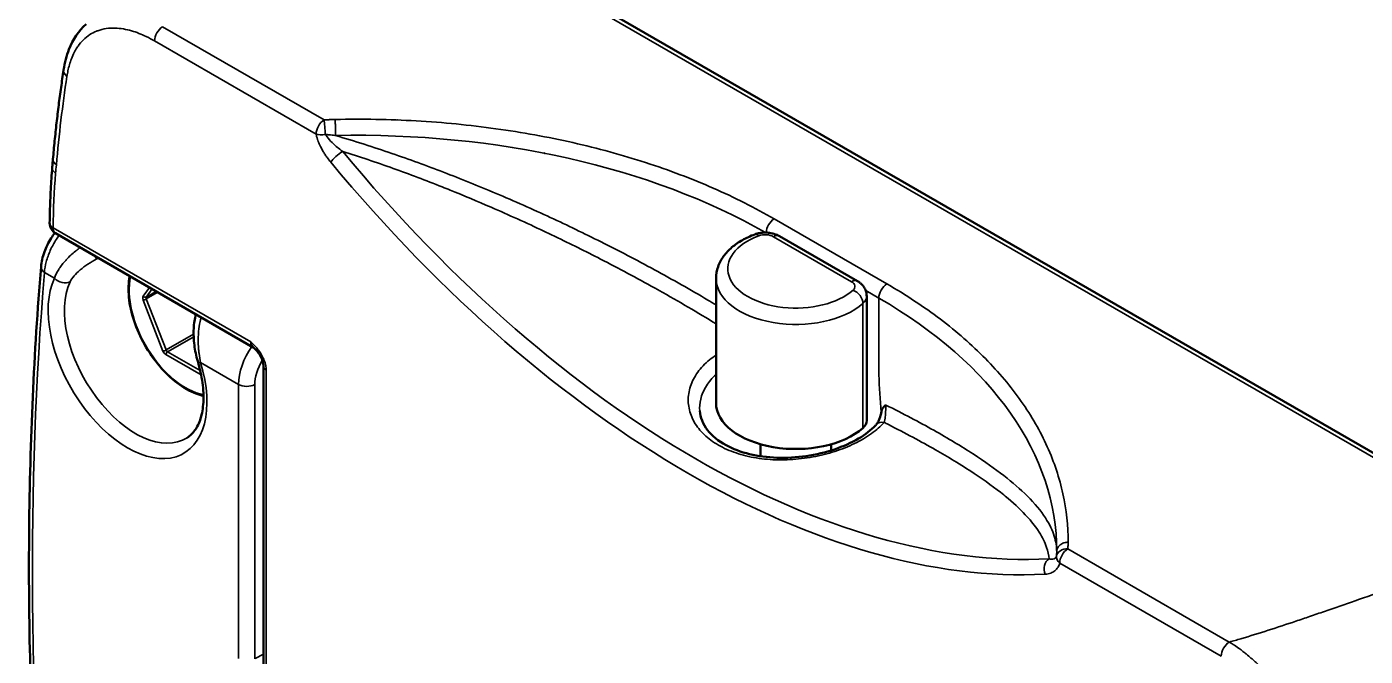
# Model space of a CAD drawing. Header units: millimetres. Extents: x 0 to 3000, y 0 to 3000.
# Drawn here: x 1927.8 to 1984.8, y 2126.7 to 2153.5 of the extents above; entities that cross this region are included whole.
import ezdxf

# ---------------------------------------------------------------- set-up
doc = ezdxf.new("R2010")
doc.units = ezdxf.units.MM
doc.layers.add('Visible (ANSI)', color=7, linetype='Continuous', lineweight=50)
doc.layers.add('Visible Narrow (ANSI)', color=7, linetype='Continuous', lineweight=35)

msp = doc.modelspace()

# ---------------------------------------------------------------- linework, layer by layer
at = {"layer": 'Visible (ANSI)'}
for p, q in [((1940.4257, 2161.2147), (1991.8509, 2131.5243)), ((1949.5668, 2148.9216), (1949.5668, 2148.9224)), ((1951.6945, 2148.4671), (1951.6967, 2148.4658)), ((1949.5668, 2148.2204), (1949.5668, 2148.2216)), ((1949.8945, 2148.1571), (1949.8915, 2148.1588)), ((1954.1692, 2147.0383), (1954.1741, 2147.0355)), ((1957.891, 2145.5214), (1957.891, 2145.5204)), ((1937.4901, 2139.8897), (1929.0727, 2144.7495)), ((1959.8823, 2144.6277), (1963.2019, 2142.7111)), ((1957.185, 2137.521), (1957.185, 2142.8282)), ((1963.5984, 2136.7668), (1963.5984, 2142.074)), ((1937.5894, 2138.6188), (1937.5894, 2138.6188)), ((1937.9212, 2115.8818), (1937.9212, 2139.091)), ((1968.0995, 2138.9956), (1968.0997, 2138.9955)), ((1956.4896, 2137.2341), (1956.4899, 2137.2343)), ((1959.085, 2135.2498), (1959.085, 2135.7593)), ((1962.085, 2135.4979), (1962.085, 2135.7593))]:
    msp.add_line(p, q, dxfattribs=at)
msp.add_arc((1929.3227, 2145.1825), 0.5, 179.25608, 240, dxfattribs=at)
for centre, major_axis, ratio, start_param, end_param in [((1929.9127, 2151.6361), (-0.4942, 0.0756), 0.6623991, 6.2828572, 6.2831852), ((1956.1195, 2146.9901), (-0.2503, 0.4335), 0.5766475, 0.7635262, 0.7643028), ((1960.585, 2137.521), (-3.4, 0), 0.5773503, 0, 2.5660651), ((1962.5984, 2136.7668), (1, 0), 0.5773503, 5.7076577, 6.2831853)]:
    msp.add_ellipse(centre, major_axis=major_axis, ratio=ratio, start_param=start_param, end_param=end_param, dxfattribs=at)
for points, knots in [([(1929.4183, 2151.7119), (1929.4654, 2152.0196), (1929.5401, 2152.3139), (1929.8091, 2153.0038), (1930.0538, 2153.3761), (1930.3715, 2153.6513)], [0, 0, 0, 0, 0.11953599, 0.11953599, 0.30525427, 0.30525427, 0.30525427, 0.30525427]), ([(1929.4171, 2151.7027), (1929.3796, 2151.4576), (1929.3436, 2151.2114), (1929.2742, 2150.7137), (1929.2408, 2150.4622), (1929.1771, 2149.9571), (1929.1467, 2149.7034), (1929.0891, 2149.1939), (1929.0618, 2148.9381), (1929.0103, 2148.4244), (1928.986, 2148.1665), (1928.9633, 2147.9076)], [2.980827353, 2.980827353, 2.980827353, 2.980827353, 2.993639234, 2.993639234, 3.006608485, 3.006608485, 3.019577735, 3.019577735, 3.032546985, 3.032546985, 3.045516235, 3.045516235, 3.045516235, 3.045516235]), ([(1928.9633, 2147.9076), (1928.9613, 2147.8838), (1928.9592, 2147.8601), (1928.9551, 2147.8127), (1928.953, 2147.7889), (1928.949, 2147.7414), (1928.947, 2147.7177), (1928.943, 2147.6702), (1928.941, 2147.6464), (1928.937, 2147.5988), (1928.9351, 2147.575), (1928.9331, 2147.5512)], [3.0455162354, 3.0455162354, 3.0455162354, 3.0455162354, 3.0467128187, 3.0467128187, 3.047909402, 3.047909402, 3.0491059853, 3.0491059853, 3.0503025686, 3.0503025686, 3.0514991519, 3.0514991519, 3.0514991519, 3.0514991519]), ([(1928.8227, 2145.189), (1928.8248, 2145.3496), (1928.8279, 2145.5097), (1928.8363, 2145.8285), (1928.8416, 2145.9873), (1928.8542, 2146.3036), (1928.8616, 2146.4611), (1928.8784, 2146.7749), (1928.8879, 2146.9311), (1928.9089, 2147.2422), (1928.9205, 2147.3971), (1928.9331, 2147.5512)], [3.156473207, 3.156473207, 3.156473207, 3.156473207, 3.171515797, 3.171515797, 3.186558387, 3.186558387, 3.201600976, 3.201600976, 3.216643566, 3.216643566, 3.231686155, 3.231686155, 3.231686155, 3.231686155]), ([(1928.4563, 2143.3252), (1928.473, 2143.5274), (1928.5234, 2143.7411), (1928.6743, 2144.1522), (1928.7739, 2144.3549), (1928.9384, 2144.6209), (1928.989, 2144.6959), (1929.0422, 2144.7686)], [0, 0, 0, 0, 0.07078522, 0.07078522, 0.13765953, 0.13765953, 0.16464065, 0.16464065, 0.16464065, 0.16464065]), ([(1958.8312, 2144.701), (1958.6474, 2144.6322), (1958.473, 2144.5518), (1958.1485, 2144.3685), (1957.9983, 2144.2654), (1957.7282, 2144.0361), (1957.6082, 2143.9098), (1957.407, 2143.6335), (1957.3259, 2143.4834), (1957.2146, 2143.165), (1957.185, 2142.9967), (1957.185, 2142.8282)], [6.07331471, 6.07331471, 6.07331471, 6.07331471, 6.27236847, 6.27236847, 6.47142222, 6.47142222, 6.67047597, 6.67047597, 6.86952972, 6.86952972, 7.06858347, 7.06858347, 7.06858347, 7.06858347]), ([(1959.8823, 2144.6277), (1959.8162, 2144.6659), (1959.7481, 2144.695), (1959.6097, 2144.7401), (1959.5393, 2144.7559), (1959.3973, 2144.776), (1959.3257, 2144.7803), (1959.1826, 2144.7778), (1959.1111, 2144.7709), (1958.9698, 2144.7454), (1958.8998, 2144.7267), (1958.8312, 2144.701)], [4.712389, 4.712389, 4.712389, 4.712389, 4.9845741, 4.9845741, 5.2567593, 5.2567593, 5.5289444, 5.5289444, 5.8011296, 5.8011296, 6.0733147, 6.0733147, 6.0733147, 6.0733147]), ([(1928.4563, 2143.3251), (1928.3055, 2141.4975), (1928.1879, 2139.6475), (1928.0191, 2135.9056), (1927.968, 2134.0138), (1927.9321, 2130.1912), (1927.9474, 2128.2605), (1928.0444, 2124.3632), (1928.1262, 2122.3967), (1928.3559, 2118.431), (1928.504, 2116.4318), (1928.685, 2114.4178)], [3.05093398, 3.05093398, 3.05093398, 3.05093398, 3.09087448, 3.09087448, 3.13081498, 3.13081498, 3.17075548, 3.17075548, 3.21069598, 3.21069598, 3.25063649, 3.25063649, 3.25063649, 3.25063649]), ([(1935.371, 2137.823), (1935.2657, 2137.8463), (1935.1589, 2137.8786), (1934.785, 2138.021), (1934.5143, 2138.1757), (1933.9878, 2138.5747), (1933.7323, 2138.8194), (1933.2627, 2139.3729), (1933.0485, 2139.6815), (1932.6823, 2140.3317), (1932.5303, 2140.6732), (1932.3035, 2141.3558), (1932.2288, 2141.6968), (1932.1654, 2142.3445), (1932.1766, 2142.6511), (1932.2317, 2142.9257)], [4.4130833, 4.4130833, 4.4130833, 4.4130833, 4.5438546, 4.5438546, 4.8676738, 4.8676738, 5.1924013, 5.1924013, 5.5163155, 5.5163155, 5.8399087, 5.8399087, 6.1639019, 6.1639019, 6.4878863, 6.4878863, 6.4878863, 6.4878863]), ([(1963.2019, 2142.7111), (1963.2401, 2142.6891), (1963.2776, 2142.6641), (1963.3503, 2142.6062), (1963.3856, 2142.5735), (1963.4519, 2142.4984), (1963.4829, 2142.456), (1963.5364, 2142.3609), (1963.5589, 2142.3081), (1963.5899, 2142.1948), (1963.5984, 2142.1345), (1963.5984, 2142.074)], [1.57079633, 1.57079633, 1.57079633, 1.57079633, 1.72787596, 1.72787596, 1.88495559, 1.88495559, 2.04203522, 2.04203522, 2.19911486, 2.19911486, 2.35619449, 2.35619449, 2.35619449, 2.35619449]), ([(1935.1242, 2139.3007), (1935.0585, 2139.5175), (1935.0111, 2139.7513), (1934.9536, 2140.2216), (1934.943, 2140.4632), (1934.9656, 2140.903), (1934.9942, 2141.1075), (1935.0482, 2141.2995)], [0, 0, 0, 0, 0.07048331, 0.07048331, 0.14213341, 0.14213341, 0.20604289, 0.20604289, 0.20604289, 0.20604289]), ([(1934.6715, 2136.035), (1934.7954, 2136.1138), (1934.9062, 2136.2186), (1935.1011, 2136.4917), (1935.1846, 2136.6607), (1935.3097, 2137.0621), (1935.3508, 2137.2943), (1935.3799, 2137.8071), (1935.368, 2138.0876), (1935.2876, 2138.6775), (1935.2194, 2138.9869), (1935.1242, 2139.3007)], [5.5224824, 5.5224824, 5.5224824, 5.5224824, 5.7549092, 5.7549092, 5.9873359, 5.9873359, 6.2197627, 6.2197627, 6.4521895, 6.4521895, 6.6846163, 6.6846163, 6.6846163, 6.6846163]), ([(1937.9212, 2139.091), (1937.9212, 2139.1192), (1937.9184, 2139.1534), (1937.9054, 2139.2291), (1937.8949, 2139.2717), (1937.8692, 2139.3503), (1937.8552, 2139.3865), (1937.8155, 2139.4751), (1937.787, 2139.528), (1937.7314, 2139.6166), (1937.7051, 2139.6541), (1937.6778, 2139.6894)], [0, 0, 0, 0, 0.014117595, 0.014117595, 0.028880686, 0.028880686, 0.040877797, 0.040877797, 0.058551602, 0.058551602, 0.072328498, 0.072328498, 0.072328498, 0.072328498]), ([(1964.4185, 2137.4279), (1964.3788, 2137.4057), (1964.3102, 2137.3501), (1964.2496, 2137.2443), (1964.2284, 2137.1699), (1964.222, 2137.138)], [0.00000005, 0.00000005, 0.00000005, 0.00000005, 0.33333333, 0.66666667, 0.89557884, 0.89557884, 0.89557884, 0.89557884]), ([(1956.4928, 2137.1783), (1956.5131, 2136.9056), (1956.6214, 2136.6266), (1957.0088, 2136.1293), (1957.2821, 2135.9018), (1957.9069, 2135.5611), (1958.2474, 2135.4316), (1958.9775, 2135.2534), (1959.3744, 2135.2008), (1960.1881, 2135.1717), (1960.6153, 2135.197), (1961.4421, 2135.3192), (1961.8521, 2135.4175), (1962.6035, 2135.671), (1962.9537, 2135.8299), (1963.5408, 2136.1757), (1963.7865, 2136.3666), (1963.9838, 2136.5734), (1963.9995, 2136.5903), (1964.0147, 2136.6073)], [0, 0, 0, 0, 0.1602738, 0.1602738, 0.3069415, 0.3069415, 0.4318045, 0.4318045, 0.5546852, 0.5546852, 0.6800918, 0.6800918, 0.8062264, 0.8062264, 0.9330559, 0.9330559, 1.0571062, 1.0571062, 1.0681898, 1.0681898, 1.0681898, 1.0681898]), ([(1964.0147, 2136.6073), (1964.0244, 2136.6182), (1964.0383, 2136.6359), (1964.0688, 2136.6839), (1964.086, 2136.715), (1964.1216, 2136.7916), (1964.1404, 2136.8392), (1964.1765, 2136.9475), (1964.1938, 2137.0102), (1964.2134, 2137.0953), (1964.218, 2137.1166), (1964.2223, 2137.138)], [0, 0, 0, 0, 0.014905304, 0.014905304, 0.030503777, 0.030503777, 0.048394981, 0.048394981, 0.068379841, 0.068379841, 0.074950687, 0.074950687, 0.074950687, 0.074950687])]:
    msp.add_open_spline(points, degree=3, knots=knots, dxfattribs=at)
for points in [[(1937.5189, 2139.8677), (1937.5112, 2139.8754), (1937.501, 2139.8834), (1937.4901, 2139.8897)], [(1937.6778, 2139.6894), (1937.6277, 2139.7542), (1937.5739, 2139.8125), (1937.5189, 2139.8677)], [(1956.4931, 2137.1783), (1956.4931, 2137.1784), (1956.4931, 2137.1785), (1956.4931, 2137.1785)]]:
    msp.add_open_spline(points, degree=3, dxfattribs=at)
at = {"layer": 'Visible Narrow (ANSI)'}
for p, q in [((1991.5885, 2131.4921), (1940.1633, 2161.1825)), ((1933.6292, 2153.5474), (1940.5057, 2149.5772)), ((1940.1645, 2148.9723), (1933.288, 2152.9424)), ((1943.6211, 2149.5756), (1943.6214, 2149.5758)), ((1943.2264, 2148.9035), (1943.2264, 2148.9027)), ((1949.4325, 2148.9462), (1949.4325, 2148.9469)), ((1949.4325, 2148.2455), (1949.4325, 2148.2467)), ((1955.7738, 2147.2001), (1955.7741, 2147.2003)), ((1957.7567, 2146.3567), (1957.7567, 2146.3567)), ((1957.7567, 2145.5862), (1957.7567, 2145.5872)), ((1928.9691, 2144.9787), (1937.3801, 2140.1232)), ((1959.6594, 2145.3637), (1964.4557, 2142.594)), ((1962.9519, 2142.6864), (1959.6323, 2144.603)), ((1929.027, 2142.834), (1928.601, 2143.0799)), ((1933.068, 2142.4428), (1932.8044, 2142.0676)), ((1933.1796, 2142.3784), (1932.9363, 2142.0323)), ((1932.9363, 2142.0323), (1933.3577, 2142.2755)), ((1933.4284, 2142.2347), (1932.9363, 2141.9506)), ((1964.1144, 2141.9892), (1963.5545, 2142.3124)), ((1932.8044, 2141.9043), (1933.6474, 2139.7315)), ((1932.9363, 2141.9506), (1933.7794, 2139.7778)), ((1963.4373, 2141.7598), (1963.4373, 2136.4525)), ((1933.7794, 2139.7778), (1934.9505, 2140.4539)), ((1934.9534, 2140.344), (1933.8406, 2139.7016)), ((1933.8406, 2139.7016), (1935.2322, 2138.8981)), ((1935.2725, 2138.7116), (1933.7699, 2139.5791)), ((1936.8619, 2138.3105), (1935.2491, 2139.2416)), ((1938.0383, 2138.9277), (1938.0383, 2115.7185)), ((1936.8619, 2126.6284), (1936.8619, 2138.3105)), ((1937.5564, 2138.3035), (1937.5564, 2126.6214)), ((1964.4094, 2137.4226), (1964.4094, 2137.4227)), ((1964.4178, 2137.4178), (1964.4178, 2137.4178)), ((1968.2106, 2135.294), (1968.2124, 2135.2929)), ((1971.2186, 2134.1325), (1971.2184, 2134.1326)), ((1971.4144, 2133.4442), (1971.4147, 2133.4441)), ((1971.4331, 2133.3675), (1971.4329, 2133.3677)), ((1972.1542, 2131.305), (1979.0308, 2127.3348)), ((1978.6896, 2126.7298), (1971.813, 2130.7)), ((1937.5737, 2126.6307), (1937.9212, 2126.8178))]:
    msp.add_line(p, q, dxfattribs=at)
for centre, major_axis, ratio, start_param, end_param in [((1933.6416, 2153.1465), (-0.25, -0.433), 0.5773503, 3.9619025, 5.4977872), ((1929.9127, 2151.6361), (-0.4942, 0.0756), 0.6623991, 0, 0.8796451), ((1983.173, 2110.4288), (-38.4069, 66.5228), 0.5773503, 0.6244755, 0.6893217), ((1940.5181, 2149.1764), (0.25, 0.433), 0.5773503, 0.8203073, 2.3561609), ((1940.5181, 2149.1764), (-0.0342, 0.4988), 0.050569, 4.2642951, 5.6422866), ((1940.5181, 2149.1764), (0.4924, 0.0867), 0.4356408, 3.8379807, 4.7119761), ((1941.0599, 2133.5008), (-25.8215, -0.7843), 0.5965178, 3.910914, 4.6968454), ((1929.4614, 2147.8639), (-0.4981, 0.0437), 0.6300721, 0, 0.8382799), ((1941.1406, 2147.9817), (-0.385, -0.3191), 0.2307263, 4.112069, 5.6479588), ((1955.9888, 2171.2153), (22.4658, -38.9118), 0.5773503, 4.9988725, 5.9966787), ((1956.33, 2171.4123), (22.2159, -38.4791), 0.5773503, 4.9988725, 5.9966787), ((1929.4314, 2147.5104), (-0.4983, 0.0408), 0.6269539, 0, 0.8346912), ((1956.5378, 2128.5879), (-19.4962, 33.7684), 0.5773503, 0.6953047, 0.7705129), ((1982.7626, 2110.7114), (-38.1154, 66.0178), 0.5773503, 0.6893217, 0.6953047), ((1929.3227, 2145.1825), (-0.5, 0.0065), 0.5858773, 0, 0.7929445), ((1929.3227, 2145.1825), (-0.25, -0.433), 0.5773503, 5.497416, 6.2831853), ((1959.6718, 2144.9632), (-0.2499, -0.4331), 0.5776146, 3.9617515, 5.4502928), ((1960.585, 2143.2364), (-2.9, 0), 0.5773503, 5.2879166, 8.8492504), ((1959.0066, 2144.2328), (-0.1754, 0.4682), 0.4444007, 5.5828321, 6.2831853), ((1959.2787, 2144.3989), (0.5, 0), 0.5773503, 0.7853982, 2.1463239), ((1959.6323, 2144.1947), (0.25, 0.433), 0.5773503, 0, 0.7853982), ((1928.9546, 2143.284), (-0.4983, 0.0411), 0.6272494, 6.2831696, 7.1180923), ((2052.7161, 2058.3936), (-88.1245, 152.6361), 0.5773503, 0.6947395, 0.8944069), ((1932.1381, 2139.5129), (-2.3898, 4.1393), 0.5773503, 0.3839677, 4.3284218), ((1929.3806, 2143.0381), (-0.4531, 0.2114), 0.7570521, 1.0836232, 2.6195137), ((1932.4793, 2139.7099), (-2.14, 3.7066), 0.5773503, 0.3839678, 3.1662879), ((1934.613, 2140.9418), (1.7, -2.9445), 0.5773503, 3.7058111, 5.8181456), ((1960.585, 2142.8282), (-3.4, 0), 0.5773503, 0, 2.5660651), ((1962.9519, 2142.2781), (0.25, 0.433), 0.5773503, 0, 0.7853982), ((1962.5984, 2142.4823), (0.5, 0), 0.5773503, 5.7076577, 7.0685835), ((1964.4682, 2142.1926), (0.25, 0.433), 0.5776862, 0.8203155, 2.3542562), ((1932.9268, 2141.9153), (-0.1, 0.1732), 0.5773503, 0.2617994, 1.3089969), ((1932.8751, 2142.1085), (0.0818, -0.0575), 0.7886751, 4.3615096, 5.9323059), ((1932.9975, 2141.9561), (-0.05, 0.0866), 0.5773503, 0.2617994, 1.3089969), ((1963.0178, 2141.9169), (-0.3324, 0.3735), 0.6849633, 3.7975984, 5.3683948), ((1962.5984, 2142.074), (1, 0), 0.5773503, 5.7076577, 6.2831853), ((1945.8417, 2130.6895), (25.8394, 0.8216), 0.5973829, 6.2626116, 7.049682), ((1932.8751, 2141.9452), (-0.0932, -0.0362), 0.2113249, 0.6319143, 2.2027106), ((1933.7181, 2139.7723), (0.0932, 0.0362), 0.2113249, 3.773507, 5.3443033), ((1933.7699, 2139.7424), (0.1, -0.1732), 0.5773503, 4.4505896, 5.4977871), ((1933.8406, 2139.6199), (-0.05, -0.0866), 0.5773503, 3.9269908, 5.4977871), ((1933.8406, 2139.7832), (0.05, -0.0866), 0.5773503, 4.4505896, 5.4977871), ((1938.3125, 2139.1052), (1.0395, 1.7085), 0.5922677, 1.4498854, 2.3695683), ((1938.3125, 2139.1052), (1.0395, 1.7085), 0.5922055, 1.433215, 1.4332223), ((1935.6027, 2139.4458), (-0.4785, -0.1451), 0.305861, 0, 0.6515402), ((1938.6533, 2138.894), (0.7895, 1.2752), 0.5970976, 1.5940412, 2.3741359), ((1938.3212, 2139.091), (-0.4, 0), 0.5773503, 0.0000389, 0.7854008), ((1937.2155, 2138.5146), (-0.5, 0.0001), 0.5773202, 0.7854687, 2.3213375), ((1934.6837, 2140.9826), (1.75, -3.0311), 0.5773503, 0.2915608, 0.2915678), ((1964.3868, 2136.2733), (-0.3721, 0.334), 0.7209619, 5.3905955, 6.2831662), ((1972.1666, 2130.9041), (-0.4955, 0.0667), 0.7982113, 4.8442646, 6.2221946), ((1972.1666, 2130.9041), (-0.25, -0.433), 0.5773516, 3.96189, 5.4977781), ((1971.5434, 2130.4282), (-0.0259, 0.4993), 0.7832137, 0.4151206, 1.9493566), ((1972.1666, 2130.9041), (-0.4882, 0.108), 0.6906217, 0.0507888, 0.9244921), ((1979.0431, 2126.9339), (0.25, 0.433), 0.5773503, 0.8203099, 2.3561945)]:
    msp.add_ellipse(centre, major_axis=major_axis, ratio=ratio, start_param=start_param, end_param=end_param, dxfattribs=at)
for points, knots in [([(1929.5591, 2151.432), (1929.5717, 2151.5145), (1929.5863, 2151.5955), (1929.6031, 2151.6745), (1929.6214, 2151.7603), (1929.6423, 2151.8439), (1929.6657, 2151.9252), (1929.6916, 2152.015), (1929.7206, 2152.1018), (1929.7528, 2152.1855), (1929.7886, 2152.2789), (1929.8285, 2152.3683), (1929.8722, 2152.4532), (1929.9069, 2152.5205), (1929.944, 2152.5851), (1929.9835, 2152.6467), (1930, 2152.6724), (1930.017, 2152.6977), (1930.0344, 2152.7224), (1930.1007, 2152.8167), (1930.1732, 2152.9035), (1930.2516, 2152.9818), (1930.3383, 2153.0685), (1930.4321, 2153.1449), (1930.5326, 2153.2103), (1930.6226, 2153.2689), (1930.7178, 2153.3186), (1930.8178, 2153.3591), (1930.8345, 2153.3658), (1930.8513, 2153.3723), (1930.8682, 2153.3786), (1930.9838, 2153.4212), (1931.1055, 2153.4519), (1931.2322, 2153.4705), (1931.3513, 2153.488), (1931.4748, 2153.4948), (1931.6019, 2153.491), (1931.7197, 2153.4876), (1931.8405, 2153.4751), (1931.9636, 2153.4538), (1931.9664, 2153.4533), (1931.9692, 2153.4529), (1931.972, 2153.4524), (1932.0821, 2153.433), (1932.1939, 2153.4067), (1932.3071, 2153.3737), (1932.4115, 2153.3432), (1932.517, 2153.3071), (1932.6232, 2153.2656), (1932.7276, 2153.2247), (1932.8327, 2153.1787), (1932.9383, 2153.1278), (1933.0545, 2153.0718), (1933.1713, 2153.0098), (1933.288, 2152.9424)], [0.00000542, 0.00000542, 0.00000542, 0.00000542, 0.04399822, 0.04399822, 0.04399822, 0.0917664, 0.0917664, 0.0917664, 0.1445171, 0.1445171, 0.1445171, 0.20337514, 0.20337514, 0.20337514, 0.25, 0.25, 0.25, 0.2694807, 0.2694807, 0.2694807, 0.34391143, 0.34391143, 0.34391143, 0.42626428, 0.42626428, 0.42626428, 0.5, 0.5, 0.5, 0.51230303, 0.51230303, 0.51230303, 0.59625968, 0.59625968, 0.59625968, 0.67517088, 0.67517088, 0.67517088, 0.74833799, 0.74833799, 0.74833799, 0.75, 0.75, 0.75, 0.81533565, 0.81533565, 0.81533565, 0.8755748, 0.8755748, 0.8755748, 0.934779, 0.934779, 0.934779, 1, 1, 1, 1]), ([(1940.5057, 2149.5772), (1940.5565, 2149.5807), (1940.608, 2149.5838), (1940.66, 2149.5866), (1940.7121, 2149.5894), (1940.7647, 2149.5918), (1940.8182, 2149.5939), (1940.8716, 2149.5959), (1940.9257, 2149.5974), (1940.9806, 2149.5988)], [0, 0, 0, 0, 0.33333333, 0.33333333, 0.33333333, 0.66666667, 0.66666667, 0.66666667, 0.99997528, 0.99997528, 0.99997528, 0.99997528]), ([(1959.6594, 2145.3639), (1958.84, 2145.8368), (1957.1103, 2146.7078), (1954.2258, 2147.8008), (1951.1177, 2148.652), (1947.8367, 2149.2494), (1944.4342, 2149.5819), (1942.1393, 2149.6234), (1940.9806, 2149.5988)], [0.0000004, 0.0000004, 0.0000004, 0.0000004, 0.16666667, 0.33333333, 0.5, 0.66666667, 0.83333333, 1, 1, 1, 1]), ([(1940.9806, 2149.5988), (1940.9807, 2149.5646), (1940.9812, 2149.5191), (1940.9819, 2149.4643), (1940.9826, 2149.4095), (1940.9836, 2149.3453), (1940.985, 2149.2788), (1940.9863, 2149.2124), (1940.9879, 2149.1436), (1940.9893, 2149.0807), (1940.9907, 2149.018), (1940.992, 2148.961), (1940.9934, 2148.9133)], [0, 0, 0, 0, 0.25, 0.25, 0.25, 0.5, 0.5, 0.5, 0.75, 0.75, 0.75, 0.99916524, 0.99916524, 0.99916524, 0.99916524]), ([(1940.787, 2147.7775), (1940.7363, 2147.8403), (1940.6894, 2147.9015), (1940.6463, 2147.9604), (1940.6104, 2148.0094), (1940.5772, 2148.0567), (1940.5468, 2148.1022), (1940.5164, 2148.1475), (1940.4889, 2148.1911), (1940.463, 2148.2345), (1940.4313, 2148.2875), (1940.402, 2148.3403), (1940.3734, 2148.3967), (1940.3565, 2148.43), (1940.3397, 2148.4646), (1940.3235, 2148.4994), (1940.2899, 2148.5716), (1940.2595, 2148.6452), (1940.2351, 2148.7119), (1940.2306, 2148.724), (1940.2265, 2148.7358), (1940.2225, 2148.7474), (1940.1937, 2148.8312), (1940.1752, 2148.9041), (1940.1645, 2148.9723)], [0.00121608, 0.00121608, 0.00121608, 0.00121608, 0.13710194, 0.13710194, 0.13710194, 0.25, 0.25, 0.25, 0.36267155, 0.36267155, 0.36267155, 0.5, 0.5, 0.5, 0.58136978, 0.58136978, 0.58136978, 0.75, 0.75, 0.75, 0.78050582, 0.78050582, 0.78050582, 1, 1, 1, 1]), ([(1940.5556, 2148.9618), (1940.6098, 2148.9566), (1940.664, 2148.9511), (1940.7182, 2148.9453), (1940.8012, 2148.9363), (1940.8842, 2148.9267), (1940.9673, 2148.9164), (1940.976, 2148.9153), (1940.9847, 2148.9142), (1940.9934, 2148.9132)], [0.00000663, 0.00000663, 0.00000663, 0.00000663, 0.37162823, 0.37162823, 0.37162823, 0.94049262, 0.94049262, 0.94049262, 0.99978668, 0.99978668, 0.99978668, 0.99978668]), ([(1941.2974, 2148.2354), (1941.2552, 2148.2653), (1941.2147, 2148.2954), (1941.1758, 2148.3256), (1941.1034, 2148.3819), (1941.0367, 2148.4384), (1940.975, 2148.4931), (1940.8803, 2148.5771), (1940.7972, 2148.6566), (1940.7274, 2148.7355), (1940.6575, 2148.8143), (1940.6009, 2148.8922), (1940.5556, 2148.9618)], [0, 0, 0, 0, 0.11644246, 0.11644246, 0.11644246, 0.33333333, 0.33333333, 0.33333333, 0.66666667, 0.66666667, 0.66666667, 0.99999612, 0.99999612, 0.99999612, 0.99999612]), ([(1940.9934, 2148.9132), (1941.8182, 2148.6688), (1942.6213, 2148.412), (1943.381, 2148.152), (1944.1406, 2147.8921), (1944.857, 2147.6304), (1945.5853, 2147.3505), (1946.3136, 2147.0706), (1947.0535, 2146.7721), (1947.8232, 2146.4466), (1948.5929, 2146.1211), (1949.3917, 2145.7667), (1950.1332, 2145.4225), (1950.8747, 2145.0783), (1951.561, 2144.7476), (1952.2915, 2144.3824), (1953.022, 2144.0171), (1953.7945, 2143.6149), (1954.5631, 2143.1964), (1955.3316, 2142.7779), (1956.0967, 2142.3435), (1956.8411, 2141.9018), (1956.9562, 2141.8334), (1957.0709, 2141.765), (1957.185, 2141.6963)], [0, 0, 0, 0, 0.125, 0.125, 0.125, 0.25, 0.25, 0.25, 0.375, 0.375, 0.375, 0.5, 0.5, 0.5, 0.625, 0.625, 0.625, 0.75, 0.75, 0.75, 0.875, 0.875, 0.875, 0.89433448, 0.89433448, 0.89433448, 0.89433448]), ([(1941.2974, 2148.2354), (1942.0134, 2148.01), (1942.7292, 2147.7684), (1943.4433, 2147.5124), (1944.1399, 2147.2627), (1944.8349, 2146.9994), (1945.5267, 2146.7245), (1945.6411, 2146.679), (1945.7554, 2146.6332), (1945.8696, 2146.5871), (1946.453, 2146.3516), (1947.0339, 2146.1081), (1947.6111, 2145.8575), (1948.3653, 2145.5301), (1949.1132, 2145.1907), (1949.8523, 2144.8418), (1950.0144, 2144.7653), (1950.176, 2144.6883), (1950.3372, 2144.6109), (1950.9892, 2144.2978), (1951.6336, 2143.9776), (1952.2678, 2143.652), (1953.0525, 2143.2491), (1953.8217, 2142.8377), (1954.5699, 2142.4209), (1954.6356, 2142.3843), (1954.7011, 2142.3477), (1954.7665, 2142.311), (1955.602, 2141.8422), (1956.4107, 2141.367), (1957.185, 2140.89)], [0, 0, 0, 0, 0.11699453, 0.11699453, 0.11699453, 0.23112473, 0.23112473, 0.23112473, 0.25, 0.25, 0.25, 0.34641057, 0.34641057, 0.34641057, 0.47237331, 0.47237331, 0.47237331, 0.5, 0.5, 0.5, 0.61174738, 0.61174738, 0.61174738, 0.75, 0.75, 0.75, 0.76213577, 0.76213577, 0.76213577, 0.91727669, 0.91727669, 0.91727669, 0.91727669]), ([(1928.601, 2143.0799), (1928.6097, 2143.2234), (1928.662, 2143.5309), (1928.8379, 2144.0203), (1929.0438, 2144.4012), (1929.1835, 2144.6079), (1929.2228, 2144.6628)], [0.00000079, 0.00000079, 0.00000079, 0.00000079, 0.25, 0.5, 0.75, 0.84348663, 0.84348663, 0.84348663, 0.84348663]), ([(1930.1181, 2144.1459), (1930.0591, 2144.1007), (1930.0012, 2144.0547), (1929.945, 2144.0081), (1929.9384, 2144.0026), (1929.9319, 2143.9972), (1929.9254, 2143.9917), (1929.7853, 2143.8744), (1929.6552, 2143.7531), (1929.5381, 2143.628), (1929.5279, 2143.6171), (1929.5178, 2143.6062), (1929.5079, 2143.5953), (1929.3978, 2143.4746), (1929.3004, 2143.3508), (1929.221, 2143.228), (1929.2173, 2143.2222), (1929.2135, 2143.2163), (1929.2098, 2143.2105), (1929.1287, 2143.0825), (1929.067, 2142.9558), (1929.027, 2142.834)], [0.15467482, 0.15467482, 0.15467482, 0.15467482, 0.25, 0.25, 0.25, 0.26110194, 0.26110194, 0.26110194, 0.5, 0.5, 0.5, 0.52077369, 0.52077369, 0.52077369, 0.75, 0.75, 0.75, 0.76090777, 0.76090777, 0.76090777, 0.99999999, 0.99999999, 0.99999999, 0.99999999]), ([(1930.8255, 2143.6592), (1930.8247, 2143.6599), (1930.8186, 2143.667), (1930.7944, 2143.7042), (1930.7595, 2143.7613), (1930.7466, 2143.7827), (1930.7462, 2143.7833)], [0, 0, 0, 0, 0.04856722, 0.23110278, 0.32237056, 0.32468951, 0.32468951, 0.32468951, 0.32468951]), ([(1929.6935, 2142.6838), (1929.77, 2142.8476), (1929.9245, 2143.023), (1930.1249, 2143.1893), (1930.3253, 2143.3556), (1930.5711, 2143.5134), (1930.8255, 2143.6592)], [0, 0, 0, 0, 0.5, 0.5, 0.5, 1, 1, 1, 1]), ([(1972.1732, 2131.5886), (1972.1745, 2132.2809), (1972.1013, 2132.9648), (1971.9527, 2133.6434), (1971.8042, 2134.3219), (1971.5803, 2134.9951), (1971.2833, 2135.6548), (1970.9863, 2136.3144), (1970.6162, 2136.9604), (1970.1763, 2137.5878), (1969.7363, 2138.2152), (1969.2266, 2138.824), (1968.6507, 2139.4092), (1968.0748, 2139.9944), (1967.4328, 2140.556), (1966.7328, 2141.0876), (1966.0327, 2141.6192), (1965.2746, 2142.1207), (1964.4557, 2142.5939)], [0, 0, 0, 0, 0.16666667, 0.16666667, 0.16666667, 0.33333333, 0.33333333, 0.33333333, 0.5, 0.5, 0.5, 0.66666667, 0.66666667, 0.66666667, 0.83333333, 0.83333333, 0.83333333, 0.99999956, 0.99999956, 0.99999956, 0.99999956]), ([(1964.211, 2137.136), (1964.167, 2137.6569), (1964.102, 2138.7108), (1964.1164, 2140.3029), (1964.1123, 2141.4202), (1964.1147, 2141.9887)], [0.00000005, 0.00000005, 0.00000005, 0.00000005, 0.33333333, 0.66666667, 0.99991507, 0.99991507, 0.99991507, 0.99991507]), ([(1935.2491, 2139.2416), (1935.2208, 2139.3609), (1935.1979, 2139.4872), (1935.1805, 2139.6227), (1935.1733, 2139.6795), (1935.167, 2139.7379), (1935.1619, 2139.7981), (1935.1541, 2139.888), (1935.1491, 2139.9822), (1935.1472, 2140.0767), (1935.1447, 2140.1963), (1935.1473, 2140.3165), (1935.1541, 2140.4293), (1935.1568, 2140.475), (1935.1603, 2140.5195), (1935.1643, 2140.563), (1935.178, 2140.712), (1935.1984, 2140.85), (1935.2272, 2140.9863), (1935.231, 2141.0042), (1935.2349, 2141.022), (1935.239, 2141.0397), (1935.2491, 2141.0837), (1935.2601, 2141.1272), (1935.272, 2141.1703)], [0, 0, 0, 0, 0.17615519, 0.17615519, 0.17615519, 0.25, 0.25, 0.25, 0.36029296, 0.36029296, 0.36029296, 0.5, 0.5, 0.5, 0.55655512, 0.55655512, 0.55655512, 0.75, 0.75, 0.75, 0.77532023, 0.77532023, 0.77532023, 0.83798906, 0.83798906, 0.83798906, 0.83798906]), ([(1937.4901, 2139.8897), (1937.4755, 2139.8981), (1937.4622, 2139.9084), (1937.4501, 2139.9205), (1937.4471, 2139.9235), (1937.4442, 2139.9266), (1937.4414, 2139.9299), (1937.4259, 2139.9475), (1937.4128, 2139.9686), (1937.403, 2139.9924), (1937.3999, 2139.9997), (1937.3971, 2140.0074), (1937.3947, 2140.0152), (1937.3867, 2140.0406), (1937.3822, 2140.0681), (1937.3806, 2140.0971), (1937.3802, 2140.1057), (1937.38, 2140.1144), (1937.3801, 2140.1232)], [0.32313413, 0.32313413, 0.32313413, 0.32313413, 0.4650696, 0.4650696, 0.4650696, 0.5, 0.5, 0.5, 0.69069669, 0.69069669, 0.69069669, 0.75, 0.75, 0.75, 0.94287648, 0.94287648, 0.94287648, 1, 1, 1, 1]), ([(1937.3801, 2140.1232), (1937.4206, 2140.0847), (1937.4607, 2140.0453), (1937.4987, 2140.0073), (1937.5367, 2139.9694), (1937.5727, 2139.9329), (1937.608, 2139.8939), (1937.6433, 2139.8549), (1937.678, 2139.8133), (1937.7115, 2139.7706)], [0, 0, 0, 0, 0.3333333, 0.3333333, 0.3333333, 0.6666667, 0.6666667, 0.6666667, 1, 1, 1, 1]), ([(1937.3801, 2140.1232), (1937.3825, 2140.1129), (1937.3851, 2140.1027), (1937.3879, 2140.0928), (1937.3991, 2140.054), (1937.4138, 2140.0182), (1937.4312, 2139.9858), (1937.4347, 2139.9792), (1937.4384, 2139.9728), (1937.4421, 2139.9664), (1937.4616, 2139.9338), (1937.4838, 2139.9044), (1937.51, 2139.8768), (1937.5124, 2139.8743), (1937.5148, 2139.8718), (1937.5173, 2139.8693), (1937.5178, 2139.8688), (1937.5183, 2139.8683), (1937.5189, 2139.8677)], [0, 0, 0, 0, 0.05109672, 0.05109672, 0.05109672, 0.25, 0.25, 0.25, 0.29056258, 0.29056258, 0.29056258, 0.5, 0.5, 0.5, 0.51900449, 0.51900449, 0.51900449, 0.52318588, 0.52318588, 0.52318588, 0.52318588]), ([(1937.7115, 2139.7706), (1937.6827, 2139.7336), (1937.6684, 2139.7028), (1937.6774, 2139.6899), (1937.6775, 2139.6897), (1937.6777, 2139.6895), (1937.6778, 2139.6894)], [0, 0, 0, 0, 0.5, 0.5, 0.5, 0.50734458, 0.50734458, 0.50734458, 0.50734458]), ([(1964.3408, 2136.6918), (1964.2662, 2136.6092), (1964.184, 2136.5283), (1964.0935, 2136.4487), (1964.0031, 2136.369), (1963.9043, 2136.2907), (1963.7982, 2136.2147), (1963.6922, 2136.1387), (1963.5788, 2136.0651), (1963.4594, 2135.9946), (1963.3399, 2135.9241), (1963.2142, 2135.8566), (1963.0834, 2135.7927), (1962.9525, 2135.7288), (1962.8164, 2135.6685), (1962.6762, 2135.6123), (1962.5359, 2135.556), (1962.3914, 2135.5039), (1962.2428, 2135.4559), (1962.0942, 2135.4079), (1961.9416, 2135.364), (1961.7856, 2135.3247), (1961.6296, 2135.2854), (1961.4702, 2135.2506), (1961.3095, 2135.221), (1961.1488, 2135.1913), (1960.9868, 2135.1667), (1960.8245, 2135.1474), (1960.6621, 2135.1281), (1960.4994, 2135.114), (1960.3369, 2135.1053), (1960.1744, 2135.0967), (1960.0119, 2135.0935), (1959.8506, 2135.0959), (1959.6893, 2135.0983), (1959.5291, 2135.1062), (1959.371, 2135.1197), (1959.2129, 2135.1333), (1959.0569, 2135.1523), (1958.9043, 2135.1769), (1958.7517, 2135.2015), (1958.6025, 2135.2316), (1958.4578, 2135.267), (1958.3131, 2135.3024), (1958.1729, 2135.3432), (1958.0373, 2135.3892), (1957.9017, 2135.4351), (1957.7708, 2135.4863), (1957.6453, 2135.5425), (1957.5197, 2135.5987), (1957.3995, 2135.66), (1957.2857, 2135.7257), (1957.1718, 2135.7915), (1957.0644, 2135.8618), (1956.964, 2135.9361), (1956.8636, 2136.0105), (1956.7702, 2136.0888), (1956.6841, 2136.171), (1956.598, 2136.2532), (1956.5192, 2136.3392), (1956.4483, 2136.4285), (1956.3774, 2136.5178), (1956.3144, 2136.6104), (1956.2598, 2136.7055), (1956.2052, 2136.8007), (1956.159, 2136.8983), (1956.1215, 2136.9977), (1956.084, 2137.0971), (1956.0551, 2137.1983), (1956.0352, 2137.3005), (1956.0152, 2137.4027), (1956.0041, 2137.506), (1956.0021, 2137.6096), (1956.0001, 2137.7132), (1956.0071, 2137.8173), (1956.0233, 2137.9211), (1956.0394, 2138.025), (1956.0645, 2138.1287), (1956.0986, 2138.2313), (1956.1326, 2138.334), (1956.1756, 2138.4356), (1956.2271, 2138.5351), (1956.2785, 2138.6347), (1956.3385, 2138.7321), (1956.4067, 2138.8268), (1956.4749, 2138.9214), (1956.5513, 2139.0132), (1956.6355, 2139.1019), (1956.7197, 2139.1906), (1956.8117, 2139.2761), (1956.911, 2139.358), (1956.997, 2139.4289), (1957.0886, 2139.497), (1957.185, 2139.5619)], [0, 0, 0, 0, 0.02941176, 0.02941176, 0.02941176, 0.05882353, 0.05882353, 0.05882353, 0.08823529, 0.08823529, 0.08823529, 0.11764706, 0.11764706, 0.11764706, 0.14705882, 0.14705882, 0.14705882, 0.17647059, 0.17647059, 0.17647059, 0.20588235, 0.20588235, 0.20588235, 0.23529412, 0.23529412, 0.23529412, 0.26470588, 0.26470588, 0.26470588, 0.29411765, 0.29411765, 0.29411765, 0.32352941, 0.32352941, 0.32352941, 0.35294118, 0.35294118, 0.35294118, 0.38235294, 0.38235294, 0.38235294, 0.41176471, 0.41176471, 0.41176471, 0.44117647, 0.44117647, 0.44117647, 0.47058824, 0.47058824, 0.47058824, 0.5, 0.5, 0.5, 0.52941176, 0.52941176, 0.52941176, 0.55882353, 0.55882353, 0.55882353, 0.58823529, 0.58823529, 0.58823529, 0.61764706, 0.61764706, 0.61764706, 0.64705882, 0.64705882, 0.64705882, 0.67647059, 0.67647059, 0.67647059, 0.70588235, 0.70588235, 0.70588235, 0.73529412, 0.73529412, 0.73529412, 0.76470588, 0.76470588, 0.76470588, 0.79411765, 0.79411765, 0.79411765, 0.82352941, 0.82352941, 0.82352941, 0.85294118, 0.85294118, 0.85294118, 0.88235294, 0.88235294, 0.88235294, 0.90782752, 0.90782752, 0.90782752, 0.90782752]), ([(1956.4931, 2137.1785), (1956.4807, 2137.3451), (1956.494, 2137.513), (1956.5328, 2137.6786), (1956.5788, 2137.8751), (1956.6608, 2138.0681), (1956.7765, 2138.2512), (1956.8845, 2138.422), (1957.0217, 2138.5841), (1957.185, 2138.7334)], [0.6973503, 0.6973503, 0.6973503, 0.6973503, 0.75, 0.75, 0.75, 0.8125, 0.8125, 0.8125, 0.87082629, 0.87082629, 0.87082629, 0.87082629]), ([(1964.3408, 2136.6918), (1964.3536, 2136.7244), (1964.3644, 2136.7636), (1964.3729, 2136.8076), (1964.3753, 2136.8202), (1964.3776, 2136.8332), (1964.3796, 2136.8465), (1964.3841, 2136.8749), (1964.3877, 2136.9047), (1964.3907, 2136.9357), (1964.394, 2136.97), (1964.3965, 2137.0055), (1964.3986, 2137.0418), (1964.3992, 2137.0535), (1964.3998, 2137.0653), (1964.4004, 2137.0771), (1964.4027, 2137.127), (1964.4043, 2137.1776), (1964.4062, 2137.2262), (1964.4065, 2137.2338), (1964.4068, 2137.2414), (1964.4071, 2137.2488), (1964.4087, 2137.2875), (1964.4105, 2137.3247), (1964.4128, 2137.3588), (1964.4145, 2137.3835), (1964.4165, 2137.4065), (1964.4184, 2137.4273)], [0, 0, 0, 0, 0.19430191, 0.19430191, 0.19430191, 0.25, 0.25, 0.25, 0.36862521, 0.36862521, 0.36862521, 0.5, 0.5, 0.5, 0.54243462, 0.54243462, 0.54243462, 0.72198764, 0.72198764, 0.72198764, 0.75, 0.75, 0.75, 0.89476778, 0.89476778, 0.89476778, 0.99904279, 0.99904279, 0.99904279, 0.99904279]), ([(1971.6852, 2131.1921), (1971.6834, 2131.3906), (1971.6531, 2131.6141), (1971.5795, 2131.8506), (1971.5059, 2132.0873), (1971.3921, 2132.337), (1971.2045, 2132.6268), (1971.0169, 2132.9165), (1970.7443, 2133.2455), (1970.4397, 2133.5486), (1970.135, 2133.8517), (1969.8111, 2134.1312), (1969.435, 2134.4246), (1969.059, 2134.7179), (1968.6272, 2135.0237), (1968.1303, 2135.3463), (1967.6335, 2135.6688), (1967.0705, 2136.008), (1966.4505, 2136.3568), (1965.8306, 2136.7056), (1965.1546, 2137.0645), (1964.4185, 2137.4279)], [0.00018952, 0.00018952, 0.00018952, 0.00018952, 0.14285714, 0.14285714, 0.14285714, 0.28571429, 0.28571429, 0.28571429, 0.42857143, 0.42857143, 0.42857143, 0.57142857, 0.57142857, 0.57142857, 0.71428571, 0.71428571, 0.71428571, 0.85714286, 0.85714286, 0.85714286, 1, 1, 1, 1]), ([(1964.2138, 2137.097), (1964.2131, 2137.1008), (1964.2126, 2137.1046), (1964.2125, 2137.1081), (1964.2123, 2137.1127), (1964.2127, 2137.1171), (1964.2125, 2137.1216), (1964.2123, 2137.1262), (1964.2116, 2137.131), (1964.211, 2137.136)], [0.08060166, 0.08060166, 0.08060166, 0.08060166, 0.33333333, 0.33333333, 0.33333333, 0.66666667, 0.66666667, 0.66666667, 1, 1, 1, 1]), ([(1964.3408, 2136.6918), (1964.4009, 2136.6617), (1964.4606, 2136.6316), (1964.52, 2136.6016), (1965.2429, 2136.2361), (1965.9144, 2135.8758), (1966.5296, 2135.5239), (1966.8023, 2135.368), (1967.0639, 2135.2137), (1967.3143, 2135.0612), (1967.6162, 2134.8773), (1967.9017, 2134.696), (1968.1704, 2134.5175), (1968.6427, 2134.2037), (1969.0631, 2133.8985), (1969.4306, 2133.6016), (1969.4509, 2133.5851), (1969.4711, 2133.5687), (1969.4911, 2133.5524), (1969.8213, 2133.2821), (1970.1072, 2133.0187), (1970.3495, 2132.7612), (1970.5382, 2132.5607), (1970.7005, 2132.3639), (1970.8366, 2132.1701), (1970.8736, 2132.1174), (1970.9086, 2132.0651), (1970.9417, 2132.0129), (1971.0799, 2131.795), (1971.1846, 2131.5806), (1971.256, 2131.3683), (1971.3115, 2131.2036), (1971.3469, 2131.0401), (1971.3622, 2130.877)], [0, 0, 0, 0, 0.0134625, 0.0134625, 0.0134625, 0.1773671, 0.1773671, 0.1773671, 0.25, 0.25, 0.25, 0.3375715, 0.3375715, 0.3375715, 0.4914877, 0.4914877, 0.4914877, 0.5, 0.5, 0.5, 0.6405354, 0.6405354, 0.6405354, 0.75, 0.75, 0.75, 0.7797049, 0.7797049, 0.7797049, 0.9037351, 0.9037351, 0.9037351, 1, 1, 1, 1]), ([(1971.6852, 2131.1921), (1971.6862, 2131.239), (1971.7085, 2131.3391), (1971.8195, 2131.4779), (1971.9915, 2131.5697), (1972.1153, 2131.5873), (1972.1732, 2131.5886)], [0, 0, 0, 0, 0.25, 0.5, 0.75, 0.99999379, 0.99999379, 0.99999379, 0.99999379]), ([(1972.1542, 2131.305), (1972.1552, 2131.3122), (1972.1561, 2131.3195), (1972.157, 2131.3267), (1972.16, 2131.3509), (1972.1626, 2131.3752), (1972.1648, 2131.3994), (1972.1677, 2131.4308), (1972.1698, 2131.4622), (1972.1712, 2131.4938), (1972.1726, 2131.5254), (1972.1731, 2131.5571), (1972.1732, 2131.5886)], [0.00000214, 0.00000214, 0.00000214, 0.00000214, 0.07687593, 0.07687593, 0.07687593, 0.33333333, 0.33333333, 0.33333333, 0.66666667, 0.66666667, 0.66666667, 1, 1, 1, 1]), ([(1971.6752, 2130.9948), (1971.6651, 2130.9571), (1971.6438, 2130.9242), (1971.617, 2130.9024), (1971.5902, 2130.8806), (1971.56, 2130.8691), (1971.5184, 2130.8634), (1971.5042, 2130.8615), (1971.4885, 2130.8604), (1971.4715, 2130.8605), (1971.439, 2130.8608), (1971.4017, 2130.8657), (1971.3622, 2130.877)], [0.0000003, 0.0000003, 0.0000003, 0.0000003, 0.33333333, 0.33333333, 0.33333333, 0.66666667, 0.66666667, 0.66666667, 0.78088261, 0.78088261, 0.78088261, 1, 1, 1, 1]), ([(1985.8288, 2129.5828), (1985.3472, 2129.4235), (1984.8683, 2129.2598), (1984.3904, 2129.0946), (1983.954, 2128.9438), (1983.5184, 2128.7918), (1983.0822, 2128.6405), (1982.8721, 2128.5677), (1982.6619, 2128.495), (1982.4514, 2128.4228), (1982.2552, 2128.3555), (1982.0589, 2128.2886), (1981.8622, 2128.2222), (1981.4732, 2128.091), (1981.0829, 2127.962), (1980.6907, 2127.8362), (1980.3031, 2127.7118), (1979.9136, 2127.5905), (1979.5212, 2127.4755), (1979.3582, 2127.4277), (1979.1946, 2127.3809), (1979.0308, 2127.3348)], [0, 0, 0, 0, 0.2124959, 0.2124959, 0.2124959, 0.4065531, 0.4065531, 0.4065531, 0.5, 0.5, 0.5, 0.5870595, 0.5870595, 0.5870595, 0.7592082, 0.7592082, 0.7592082, 0.9293261, 0.9293261, 0.9293261, 1, 1, 1, 1]), ([(1983.1086, 2120.9747), (1983.0952, 2121.0699), (1983.0786, 2121.1681), (1983.0584, 2121.2719), (1983.0394, 2121.3694), (1983.0172, 2121.4718), (1982.9911, 2121.5813), (1982.981, 2121.6239), (1982.9703, 2121.6676), (1982.9589, 2121.7125), (1982.9414, 2121.7818), (1982.9223, 2121.8539), (1982.9018, 2121.9279), (1982.8667, 2122.0545), (1982.8273, 2122.1864), (1982.7849, 2122.3178), (1982.7506, 2122.4236), (1982.7145, 2122.5292), (1982.6775, 2122.6314), (1982.6621, 2122.6741), (1982.6465, 2122.7163), (1982.6307, 2122.758), (1982.5663, 2122.9285), (1982.4995, 2123.0909), (1982.4276, 2123.2535), (1982.3925, 2123.3327), (1982.3562, 2123.412), (1982.3182, 2123.4922), (1982.2697, 2123.5946), (1982.2184, 2123.6985), (1982.1645, 2123.8033), (1982.0683, 2123.9899), (1981.9634, 2124.1795), (1981.8504, 2124.3685), (1981.8475, 2124.3733), (1981.8447, 2124.378), (1981.8418, 2124.3828), (1981.7283, 2124.5721), (1981.6066, 2124.7609), (1981.4776, 2124.9468), (1981.4087, 2125.0461), (1981.3377, 2125.1446), (1981.2648, 2125.2418), (1981.2098, 2125.3152), (1981.1538, 2125.3879), (1981.0966, 2125.4598), (1980.9748, 2125.6132), (1980.8481, 2125.7631), (1980.7165, 2125.9089), (1980.6712, 2125.9591), (1980.6253, 2126.0088), (1980.5788, 2126.058), (1980.5033, 2126.1379), (1980.4263, 2126.2164), (1980.3482, 2126.2931), (1980.2346, 2126.4046), (1980.1187, 2126.5121), (1980.0021, 2126.6143), (1979.9391, 2126.6695), (1979.8759, 2126.7232), (1979.8127, 2126.7752), (1979.7706, 2126.8099), (1979.7285, 2126.8438), (1979.6864, 2126.877), (1979.5823, 2126.959), (1979.4783, 2127.0365), (1979.3743, 2127.1096), (1979.2598, 2127.19), (1979.1453, 2127.265), (1979.0308, 2127.3348)], [0, 0, 0, 0, 0.054246, 0.054246, 0.054246, 0.1051884, 0.1051884, 0.1051884, 0.125, 0.125, 0.125, 0.1555705, 0.1555705, 0.1555705, 0.2078618, 0.2078618, 0.2078618, 0.25, 0.25, 0.25, 0.2676415, 0.2676415, 0.2676415, 0.3398084, 0.3398084, 0.3398084, 0.375, 0.375, 0.375, 0.4199313, 0.4199313, 0.4199313, 0.5, 0.5, 0.5, 0.5020193, 0.5020193, 0.5020193, 0.5821708, 0.5821708, 0.5821708, 0.625, 0.625, 0.625, 0.6573226, 0.6573226, 0.6573226, 0.7262573, 0.7262573, 0.7262573, 0.75, 0.75, 0.75, 0.7885764, 0.7885764, 0.7885764, 0.844693, 0.844693, 0.844693, 0.875, 0.875, 0.875, 0.8951967, 0.8951967, 0.8951967, 0.9450937, 0.9450937, 0.9450937, 1, 1, 1, 1])]:
    msp.add_open_spline(points, degree=3, knots=knots, dxfattribs=at)
for points in [[(1930.8255, 2143.6592), (1930.8482, 2143.6722), (1930.871, 2143.6852), (1930.8938, 2143.6981)], [(1937.7115, 2139.7706), (1937.7703, 2139.6944), (1937.8691, 2139.5418), (1937.966, 2139.3278), (1938.0251, 2139.119), (1938.0383, 2138.9901), (1938.0383, 2138.9277)], [(1971.6625, 2131.8654), (1971.6627, 2131.8657), (1971.6628, 2131.8659), (1971.663, 2131.8662)], [(1971.6852, 2131.1921), (1971.686, 2131.1265), (1971.6825, 2131.0608), (1971.6752, 2130.9948)], [(1971.813, 2130.7), (1971.8001, 2130.6353), (1971.7557, 2130.5175), (1971.6026, 2130.3514), (1971.4541, 2130.2683), (1971.2855, 2130.2335), (1971.1897, 2130.2247)]]:
    msp.add_open_spline(points, degree=3, dxfattribs=at)

doc.saveas('drawing.dxf')
